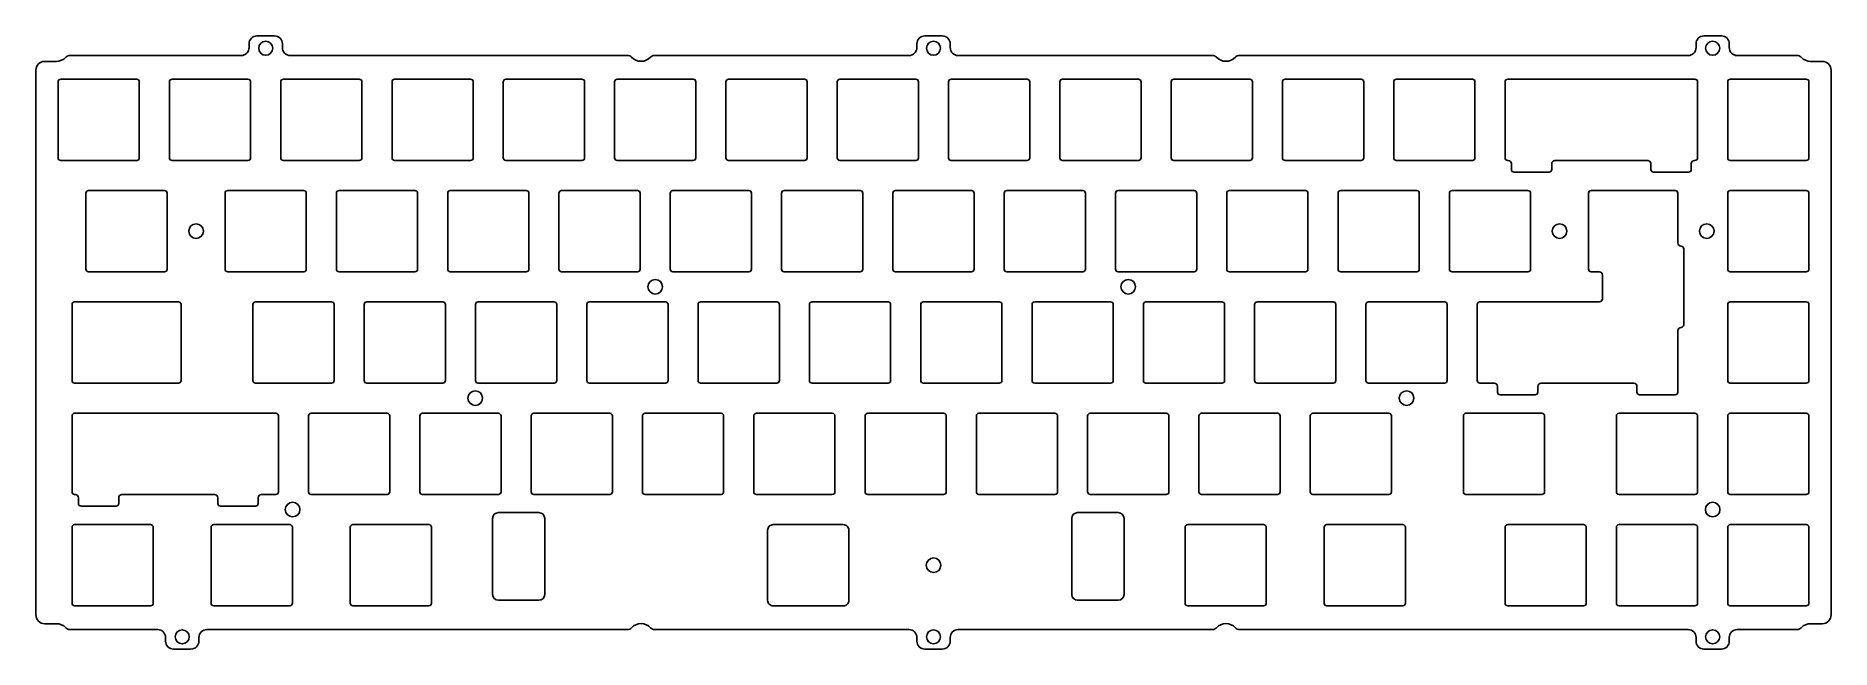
# Model space of a CAD drawing. Header units: millimetres. Extents: x 3 to 310, y -4 to 100.
import ezdxf

# ---------------------------------------------------------------- set-up
doc = ezdxf.new("R2010")
doc.units = ezdxf.units.MM

msp = doc.modelspace()

# ---------------------------------------------------------------- linework, layer by layer
for p, q in [((88.84, 18.94), (81.91, 18.94)), ((187.98, 18.94), (181.04, 18.94)), ((80.91, 17.94), (80.91, 4.94)), ((89.84, 17.94), (89.84, 4.94)), ((180.04, 4.94), (180.04, 17.94)), ((188.98, 4.94), (188.98, 17.94)), ((81.91, 3.94), (88.84, 3.94)), ((181.04, 3.94), (187.98, 3.94))]:
    msp.add_line(p, q)
for points in [[(304.88, -0.75, -0.204302), (304.15, -1.06), (293.93, -1.06, 0.414214), (292.58, -2.41), (292.58, -3.06, -0.414214), (291.23, -4.41), (288.23, -4.41, -0.414214), (286.88, -3.06), (286.88, -2.41, 0.414214), (285.53, -1.06), (208.76, -1.06, -0.204302), (208.04, -0.75, 0.426401), (204.79, -0.75, -0.204302), (204.07, -1.06), (160.58, -1.06, 0.414214), (159.23, -2.41), (159.23, -3.06, -0.414214), (157.88, -4.41), (154.88, -4.41, -0.414214), (153.53, -3.06), (153.53, -2.41, 0.414214), (152.18, -1.06), (108.68, -1.06, -0.204302), (107.96, -0.75, 0.426401), (104.71, -0.75, -0.204302), (103.99, -1.06), (31.99, -1.06, 0.414214), (30.64, -2.41), (30.64, -3.06, -0.414214), (29.29, -4.41), (26.29, -4.41, -0.414214), (24.94, -3.06), (24.94, -2.41, 0.414214), (23.59, -1.06), (8.6, -1.06, -0.204302), (7.87, -0.75, 0.204302), (6.25, -0.06), (4.25, -0.06, -0.414214), (2.75, 1.44), (2.75, 94.64, -0.414214), (4.25, 96.14), (6.25, 96.14, 0.204302), (7.87, 96.84, -0.204302), (8.6, 97.14), (37.88, 97.14, 0.414214), (39.23, 98.49), (39.23, 99.14, -0.414214), (40.58, 100.49), (43.58, 100.49, -0.414214), (44.93, 99.14), (44.93, 98.49, 0.414214), (46.28, 97.14), (103.99, 97.14, -0.204302), (104.71, 96.84, 0.426401), (107.96, 96.84, -0.204302), (108.68, 97.14), (152.18, 97.14, 0.414214), (153.53, 98.49), (153.53, 99.14, -0.414214), (154.88, 100.49), (157.88, 100.49, -0.414214), (159.23, 99.14), (159.23, 98.49, 0.414214), (160.58, 97.14), (204.07, 97.14, -0.204302), (204.79, 96.84, 0.426401), (208.04, 96.84, -0.204302), (208.76, 97.14), (285.53, 97.14, 0.414214), (286.88, 98.49), (286.88, 99.14, -0.414214), (288.23, 100.49), (291.23, 100.49, -0.414214), (292.58, 99.14), (292.58, 98.49, 0.414214), (293.93, 97.14), (304.15, 97.14, -0.204302), (304.88, 96.84, 0.204302), (306.5, 96.14), (308.5, 96.14, -0.414214), (310, 94.64), (310, 1.44, -0.414214), (308.5, -0.06), (306.5, -0.06, 0.204302)], [(20, 93.09), (7, 93.09, 0.414214), (6.55, 92.64), (6.55, 79.64, 0.414214), (7, 79.19), (20, 79.19, 0.414214), (20.45, 79.64), (20.45, 92.64, 0.414214)], [(39.05, 93.09), (26.05, 93.09, 0.414214), (25.6, 92.64), (25.6, 79.64, 0.414214), (26.05, 79.19), (39.05, 79.19, 0.414214), (39.5, 79.64), (39.5, 92.64, 0.414214)], [(58.1, 93.09), (45.1, 93.09, 0.414214), (44.65, 92.64), (44.65, 79.64, 0.414214), (45.1, 79.19), (58.1, 79.19, 0.414214), (58.55, 79.64), (58.55, 92.64, 0.414214)], [(77.15, 93.09), (64.15, 93.09, 0.414214), (63.7, 92.64), (63.7, 79.64, 0.414214), (64.15, 79.19), (77.15, 79.19, 0.414214), (77.6, 79.64), (77.6, 92.64, 0.414214)], [(96.2, 93.09), (83.2, 93.09, 0.414214), (82.75, 92.64), (82.75, 79.64, 0.414214), (83.2, 79.19), (96.2, 79.19, 0.414214), (96.65, 79.64), (96.65, 92.64, 0.414214)], [(115.25, 93.09), (102.25, 93.09, 0.414214), (101.8, 92.64), (101.8, 79.64, 0.414214), (102.25, 79.19), (115.25, 79.19, 0.414214), (115.7, 79.64), (115.7, 92.64, 0.414214)], [(134.3, 93.09), (121.3, 93.09, 0.414214), (120.85, 92.64), (120.85, 79.64, 0.414214), (121.3, 79.19), (134.3, 79.19, 0.414214), (134.75, 79.64), (134.75, 92.64, 0.414214)], [(153.35, 93.09), (140.35, 93.09, 0.414214), (139.9, 92.64), (139.9, 79.64, 0.414214), (140.35, 79.19), (153.35, 79.19, 0.414214), (153.8, 79.64), (153.8, 92.64, 0.414214)], [(172.4, 93.09), (159.4, 93.09, 0.414214), (158.95, 92.64), (158.95, 79.64, 0.414214), (159.4, 79.19), (172.4, 79.19, 0.414214), (172.85, 79.64), (172.85, 92.64, 0.414214)], [(191.45, 93.09), (178.45, 93.09, 0.414214), (178, 92.64), (178, 79.64, 0.414214), (178.45, 79.19), (191.45, 79.19, 0.414214), (191.9, 79.64), (191.9, 92.64, 0.414214)], [(210.5, 93.09), (197.5, 93.09, 0.414214), (197.05, 92.64), (197.05, 79.64, 0.414214), (197.5, 79.19), (210.5, 79.19, 0.414214), (210.95, 79.64), (210.95, 92.64, 0.414214)], [(229.55, 93.09), (216.55, 93.09, 0.414214), (216.1, 92.64), (216.1, 79.64, 0.414214), (216.55, 79.19), (229.55, 79.19, 0.414214), (230, 79.64), (230, 92.64, 0.414214)], [(248.6, 93.09), (235.6, 93.09, 0.414214), (235.15, 92.64), (235.15, 79.64, 0.414214), (235.6, 79.19), (248.6, 79.19, 0.414214), (249.05, 79.64), (249.05, 92.64, 0.414214)], [(254.74, 79.19, -0.414214), (255.29, 78.64), (255.29, 77.64, 0.414214), (255.74, 77.19), (261.74, 77.19, 0.414214), (262.19, 77.64), (262.19, 78.64, -0.414214), (262.74, 79.19), (278.61, 79.19, -0.414214), (279.16, 78.64), (279.16, 77.64, 0.414214), (279.61, 77.19), (285.61, 77.19, 0.414214), (286.06, 77.64), (286.06, 78.64, -0.414214), (286.61, 79.19), (286.7, 79.19, 0.414214), (287.15, 79.64), (287.15, 92.64, 0.414214), (286.7, 93.09), (254.65, 93.09, 0.414214), (254.2, 92.64), (254.2, 79.64, 0.414214), (254.65, 79.19)], [(305.75, 93.09), (292.75, 93.09, 0.414214), (292.3, 92.64), (292.3, 79.64, 0.414214), (292.75, 79.19), (305.75, 79.19, 0.414214), (306.2, 79.64), (306.2, 92.64, 0.414214)], [(25.21, 60.59), (25.21, 73.59, 0.414214), (24.76, 74.04), (11.76, 74.04, 0.414214), (11.31, 73.59), (11.31, 60.59, 0.414214), (11.76, 60.14), (24.76, 60.14, 0.414214)], [(48.58, 74.04), (35.58, 74.04, 0.414214), (35.13, 73.59), (35.13, 60.59, 0.414214), (35.58, 60.14), (48.58, 60.14, 0.414214), (49.03, 60.59), (49.03, 73.59, 0.414214)], [(67.63, 74.04), (54.63, 74.04, 0.414214), (54.18, 73.59), (54.18, 60.59, 0.414214), (54.63, 60.14), (67.63, 60.14, 0.414214), (68.08, 60.59), (68.08, 73.59, 0.414214)], [(86.68, 74.04), (73.67, 74.04, 0.414214), (73.23, 73.59), (73.23, 60.59, 0.414214), (73.67, 60.14), (86.68, 60.14, 0.414214), (87.12, 60.59), (87.12, 73.59, 0.414214)], [(105.72, 74.04), (92.72, 74.04, 0.414214), (92.27, 73.59), (92.27, 60.59, 0.414214), (92.72, 60.14), (105.72, 60.14, 0.414214), (106.17, 60.59), (106.17, 73.59, 0.414214)], [(124.77, 74.04), (111.77, 74.04, 0.414214), (111.32, 73.59), (111.32, 60.59, 0.414214), (111.77, 60.14), (124.77, 60.14, 0.414214), (125.22, 60.59), (125.22, 73.59, 0.414214)], [(143.82, 74.04), (130.82, 74.04, 0.414214), (130.37, 73.59), (130.37, 60.59, 0.414214), (130.82, 60.14), (143.82, 60.14, 0.414214), (144.27, 60.59), (144.27, 73.59, 0.414214)], [(162.87, 74.04), (149.87, 74.04, 0.414214), (149.42, 73.59), (149.42, 60.59, 0.414214), (149.87, 60.14), (162.87, 60.14, 0.414214), (163.32, 60.59), (163.32, 73.59, 0.414214)], [(181.92, 74.04), (168.92, 74.04, 0.414214), (168.47, 73.59), (168.47, 60.59, 0.414214), (168.92, 60.14), (181.92, 60.14, 0.414214), (182.37, 60.59), (182.37, 73.59, 0.414214)], [(200.97, 74.04), (187.97, 74.04, 0.414214), (187.52, 73.59), (187.52, 60.59, 0.414214), (187.97, 60.14), (200.97, 60.14, 0.414214), (201.42, 60.59), (201.42, 73.59, 0.414214)], [(220.02, 74.04), (207.02, 74.04, 0.414214), (206.57, 73.59), (206.57, 60.59, 0.414214), (207.02, 60.14), (220.02, 60.14, 0.414214), (220.47, 60.59), (220.47, 73.59, 0.414214)], [(239.07, 74.04), (226.07, 74.04, 0.414214), (225.62, 73.59), (225.62, 60.59, 0.414214), (226.07, 60.14), (239.07, 60.14, 0.414214), (239.52, 60.59), (239.52, 73.59, 0.414214)], [(258.12, 74.04), (245.12, 74.04, 0.414214), (244.67, 73.59), (244.67, 60.59, 0.414214), (245.12, 60.14), (258.12, 60.14, 0.414214), (258.57, 60.59), (258.57, 73.59, 0.414214)], [(283.77, 65.07), (283.77, 73.59, 0.414214), (283.32, 74.04), (268.94, 74.04, 0.414214), (268.49, 73.59), (268.49, 60.59, 0.414214), (268.94, 60.14), (270.32, 60.14, -0.414214), (270.87, 59.59), (270.87, 55.54, -0.414214), (270.32, 54.99), (249.89, 54.99, 0.414214), (249.44, 54.54), (249.44, 41.54, 0.414214), (249.89, 41.09), (252.36, 41.09, -0.414214), (252.91, 40.54), (252.91, 39.54, 0.414214), (253.36, 39.09), (259.36, 39.09, 0.414214), (259.81, 39.54), (259.81, 40.54, -0.414214), (260.36, 41.09), (276.23, 41.09, -0.414214), (276.78, 40.54), (276.78, 39.54, 0.414214), (277.23, 39.09), (283.32, 39.09, 0.414214), (283.77, 39.54), (283.77, 50.07, -0.414214), (284.32, 50.62, 0.414214), (284.77, 51.07), (284.77, 64.07, 0.414214), (284.32, 64.52, -0.414214)], [(305.75, 74.04), (292.75, 74.04, 0.414214), (292.3, 73.59), (292.3, 60.59, 0.414214), (292.75, 60.14), (305.75, 60.14, 0.414214), (306.2, 60.59), (306.2, 73.59, 0.414214)], [(27.14, 54.99), (9.38, 54.99, 0.414214), (8.93, 54.54), (8.93, 41.54, 0.414214), (9.38, 41.09), (27.14, 41.09, 0.414214), (27.59, 41.54), (27.59, 54.54, 0.414214)], [(39.89, 54.54, -0.414214), (40.34, 54.99), (53.34, 54.99, -0.414214), (53.79, 54.54), (53.79, 41.54, -0.414214), (53.34, 41.09), (40.34, 41.09, -0.414214), (39.89, 41.54)], [(72.39, 54.99), (59.39, 54.99, 0.414214), (58.94, 54.54), (58.94, 41.54, 0.414214), (59.39, 41.09), (72.39, 41.09, 0.414214), (72.84, 41.54), (72.84, 54.54, 0.414214)], [(91.44, 54.99), (78.44, 54.99, 0.414214), (77.99, 54.54), (77.99, 41.54, 0.414214), (78.44, 41.09), (91.44, 41.09, 0.414214), (91.89, 41.54), (91.89, 54.54, 0.414214)], [(110.49, 54.99), (97.49, 54.99, 0.414214), (97.04, 54.54), (97.04, 41.54, 0.414214), (97.49, 41.09), (110.49, 41.09, 0.414214), (110.94, 41.54), (110.94, 54.54, 0.414214)], [(129.54, 54.99), (116.54, 54.99, 0.414214), (116.09, 54.54), (116.09, 41.54, 0.414214), (116.54, 41.09), (129.54, 41.09, 0.414214), (129.99, 41.54), (129.99, 54.54, 0.414214)], [(148.59, 54.99), (135.59, 54.99, 0.414214), (135.14, 54.54), (135.14, 41.54, 0.414214), (135.59, 41.09), (148.59, 41.09, 0.414214), (149.04, 41.54), (149.04, 54.54, 0.414214)], [(167.64, 54.99), (154.64, 54.99, 0.414214), (154.19, 54.54), (154.19, 41.54, 0.414214), (154.64, 41.09), (167.64, 41.09, 0.414214), (168.09, 41.54), (168.09, 54.54, 0.414214)], [(186.69, 54.99), (173.69, 54.99, 0.414214), (173.24, 54.54), (173.24, 41.54, 0.414214), (173.69, 41.09), (186.69, 41.09, 0.414214), (187.14, 41.54), (187.14, 54.54, 0.414214)], [(205.74, 54.99), (192.74, 54.99, 0.414214), (192.29, 54.54), (192.29, 41.54, 0.414214), (192.74, 41.09), (205.74, 41.09, 0.414214), (206.19, 41.54), (206.19, 54.54, 0.414214)], [(224.79, 54.99), (211.79, 54.99, 0.414214), (211.34, 54.54), (211.34, 41.54, 0.414214), (211.79, 41.09), (224.79, 41.09, 0.414214), (225.24, 41.54), (225.24, 54.54, 0.414214)], [(243.84, 54.99), (230.84, 54.99, 0.414214), (230.39, 54.54), (230.39, 41.54, 0.414214), (230.84, 41.09), (243.84, 41.09, 0.414214), (244.29, 41.54), (244.29, 54.54, 0.414214)], [(305.75, 54.99), (292.75, 54.99, 0.414214), (292.3, 54.54), (292.3, 41.54, 0.414214), (292.75, 41.09), (305.75, 41.09, 0.414214), (306.2, 41.54), (306.2, 54.54, 0.414214)], [(40.79, 21.49, -0.414214), (41.34, 22.04), (43.81, 22.04, 0.414214), (44.26, 22.49), (44.26, 35.49, 0.414214), (43.81, 35.94), (9.38, 35.94, 0.414214), (8.93, 35.49), (8.93, 22.49, 0.414214), (9.38, 22.04), (9.47, 22.04, -0.414214), (10.02, 21.49), (10.02, 20.49, 0.414214), (10.47, 20.04), (16.47, 20.04, 0.414214), (16.92, 20.49), (16.92, 21.49, -0.414214), (17.47, 22.04), (33.34, 22.04, -0.414214), (33.89, 21.49), (33.89, 20.49, 0.414214), (34.34, 20.04), (40.34, 20.04, 0.414214), (40.79, 20.49)], [(63.31, 22.49), (63.31, 35.49, 0.414214), (62.86, 35.94), (49.86, 35.94, 0.414214), (49.41, 35.49), (49.41, 22.49, 0.414214), (49.86, 22.04), (62.86, 22.04, 0.414214)], [(81.91, 35.94), (68.91, 35.94, 0.414214), (68.46, 35.49), (68.46, 22.49, 0.414214), (68.91, 22.04), (81.91, 22.04, 0.414214), (82.36, 22.49), (82.36, 35.49, 0.414214)], [(100.96, 35.94), (87.96, 35.94, 0.414214), (87.51, 35.49), (87.51, 22.49, 0.414214), (87.96, 22.04), (100.96, 22.04, 0.414214), (101.41, 22.49), (101.41, 35.49, 0.414214)], [(120.01, 35.94), (107.01, 35.94, 0.414214), (106.56, 35.49), (106.56, 22.49, 0.414214), (107.01, 22.04), (120.01, 22.04, 0.414214), (120.46, 22.49), (120.46, 35.49, 0.414214)], [(139.06, 35.94), (126.06, 35.94, 0.414214), (125.61, 35.49), (125.61, 22.49, 0.414214), (126.06, 22.04), (139.06, 22.04, 0.414214), (139.51, 22.49), (139.51, 35.49, 0.414214)], [(158.11, 35.94), (145.11, 35.94, 0.414214), (144.66, 35.49), (144.66, 22.49, 0.414214), (145.11, 22.04), (158.11, 22.04, 0.414214), (158.56, 22.49), (158.56, 35.49, 0.414214)], [(177.16, 35.94), (164.16, 35.94, 0.414214), (163.71, 35.49), (163.71, 22.49, 0.414214), (164.16, 22.04), (177.16, 22.04, 0.414214), (177.61, 22.49), (177.61, 35.49, 0.414214)], [(196.21, 35.94), (183.21, 35.94, 0.414214), (182.76, 35.49), (182.76, 22.49, 0.414214), (183.21, 22.04), (196.21, 22.04, 0.414214), (196.66, 22.49), (196.66, 35.49, 0.414214)], [(215.26, 35.94), (202.26, 35.94, 0.414214), (201.81, 35.49), (201.81, 22.49, 0.414214), (202.26, 22.04), (215.26, 22.04, 0.414214), (215.71, 22.49), (215.71, 35.49, 0.414214)], [(234.31, 35.94), (221.31, 35.94, 0.414214), (220.86, 35.49), (220.86, 22.49, 0.414214), (221.31, 22.04), (234.31, 22.04, 0.414214), (234.76, 22.49), (234.76, 35.49, 0.414214)], [(260.51, 35.94), (247.51, 35.94, 0.414214), (247.06, 35.49), (247.06, 22.49, 0.414214), (247.51, 22.04), (260.51, 22.04, 0.414214), (260.96, 22.49), (260.96, 35.49, 0.414214)], [(273.25, 35.49, -0.414214), (273.7, 35.94), (286.7, 35.94, -0.414214), (287.15, 35.49), (287.15, 22.49, -0.414214), (286.7, 22.04), (273.7, 22.04, -0.414214), (273.25, 22.49)], [(305.75, 35.94), (292.75, 35.94, 0.414214), (292.3, 35.49), (292.3, 22.49, 0.414214), (292.75, 22.04), (305.75, 22.04, 0.414214), (306.2, 22.49), (306.2, 35.49, 0.414214)], [(22.83, 3.44), (22.83, 16.44, 0.414214), (22.38, 16.89), (9.38, 16.89, 0.414214), (8.93, 16.44), (8.93, 3.44, 0.414214), (9.38, 2.99), (22.38, 2.99, 0.414214)], [(32.74, 16.44, -0.414214), (33.19, 16.89), (46.19, 16.89, -0.414214), (46.64, 16.44), (46.64, 3.44, -0.414214), (46.19, 2.99), (33.19, 2.99, -0.414214), (32.74, 3.44)], [(70.01, 16.89), (57.01, 16.89, 0.414214), (56.56, 16.44), (56.56, 3.44, 0.414214), (57.01, 2.99), (70.01, 2.99, 0.414214), (70.46, 3.44), (70.46, 16.44, 0.414214)], [(128.94, 2.99), (140.94, 2.99, 0.414214), (141.89, 3.94), (141.89, 15.94, 0.414214), (140.94, 16.89), (128.94, 16.89, 0.414214), (127.99, 15.94), (127.99, 3.94, 0.414214)], [(212.88, 16.89), (199.88, 16.89, 0.414214), (199.43, 16.44), (199.43, 3.44, 0.414214), (199.88, 2.99), (212.88, 2.99, 0.414214), (213.33, 3.44), (213.33, 16.44, 0.414214)], [(236.69, 16.89), (223.69, 16.89, 0.414214), (223.24, 16.44), (223.24, 3.44, 0.414214), (223.69, 2.99), (236.69, 2.99, 0.414214), (237.14, 3.44), (237.14, 16.44, 0.414214)], [(268.1, 3.44), (268.1, 16.44, 0.414214), (267.65, 16.89), (254.65, 16.89, 0.414214), (254.2, 16.44), (254.2, 3.44, 0.414214), (254.65, 2.99), (267.65, 2.99, 0.414214)], [(286.7, 16.89), (273.7, 16.89, 0.414214), (273.25, 16.44), (273.25, 3.44, 0.414214), (273.7, 2.99), (286.7, 2.99, 0.414214), (287.15, 3.44), (287.15, 16.44, 0.414214)], [(305.75, 16.89), (292.75, 16.89, 0.414214), (292.3, 16.44), (292.3, 3.44, 0.414214), (292.75, 2.99), (305.75, 2.99, 0.414214), (306.2, 3.44), (306.2, 16.44, 0.414214)]]:
    msp.add_lwpolyline(points, format="xyb", close=True)
for centre, radius in [((42.08, 98.39), 1.2), ((156.38, 98.39), 1.2), ((289.73, 98.39), 1.2), ((30.17, 67.09), 1.25), ((263.53, 67.09), 1.25), ((288.72, 67.09), 1.25), ((108.75, 57.57), 1.25), ((189.71, 57.57), 1.25), ((77.94, 38.52), 1.25), ((237.34, 38.52), 1.25), ((46.69, 19.47), 1.25), ((289.73, 19.47), 1.25), ((156.38, 9.94), 1.25), ((27.79, -2.31), 1.2), ((156.38, -2.31), 1.2), ((289.73, -2.31), 1.2)]:
    msp.add_circle(centre, radius)
for centre, start, end in [((81.91, 17.94), 90, 180), ((88.84, 17.94), 0, 90), ((181.04, 17.94), 90, 180), ((187.98, 17.94), 0, 90), ((81.91, 4.94), 180, 270), ((88.84, 4.94), 270, 0), ((181.04, 4.94), 180, 270), ((187.98, 4.94), 270, 0)]:
    msp.add_arc(centre, 1, start, end)

doc.saveas('drawing.dxf')
